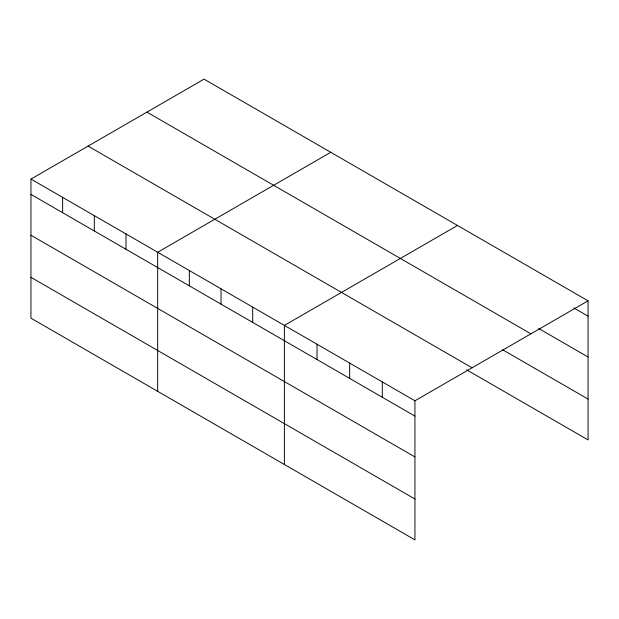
<?xml version="1.0" encoding="UTF-8"?>
<svg xmlns="http://www.w3.org/2000/svg" width="619" height="619" viewBox="0 0 619 619"><rect width="100%" height="100%" fill="white"/><g stroke="black" fill="none" stroke-linecap="round" stroke-linejoin="round"><path stroke-width="0.93" d="M414.939 456.93L414.939 400.779L30.95 179.084L30.95 318.166L414.939 539.861L414.939 456.93L30.95 235.235M466.695 369.853L588.05 439.916L588.05 300.834L204.061 79.139L30.95 179.084M330.778 152.297L157.667 252.243L157.667 391.324M457.495 225.463L284.384 325.401L284.384 464.482M414.939 400.779L588.05 300.834M573.821 307.929L588.05 316.147M538.669 328.48L588.05 356.993M146.935 112.124L530.924 333.819M502.682 349.789L588.05 399.069M88.076 146.099L472.065 367.794M30.95 194.389L414.939 416.092M30.95 277.32L414.939 499.015M382.302 381.938L382.302 397.243M349.665 363.09L349.665 378.402M317.021 344.249L317.021 359.554M252.707 307.109L252.707 322.422M221.029 288.825L221.029 304.13M189.344 270.534L189.344 285.839M125.99 233.951L125.99 249.264M94.312 215.66L94.312 230.972M62.627 197.376L62.627 212.681"/></g></svg>
